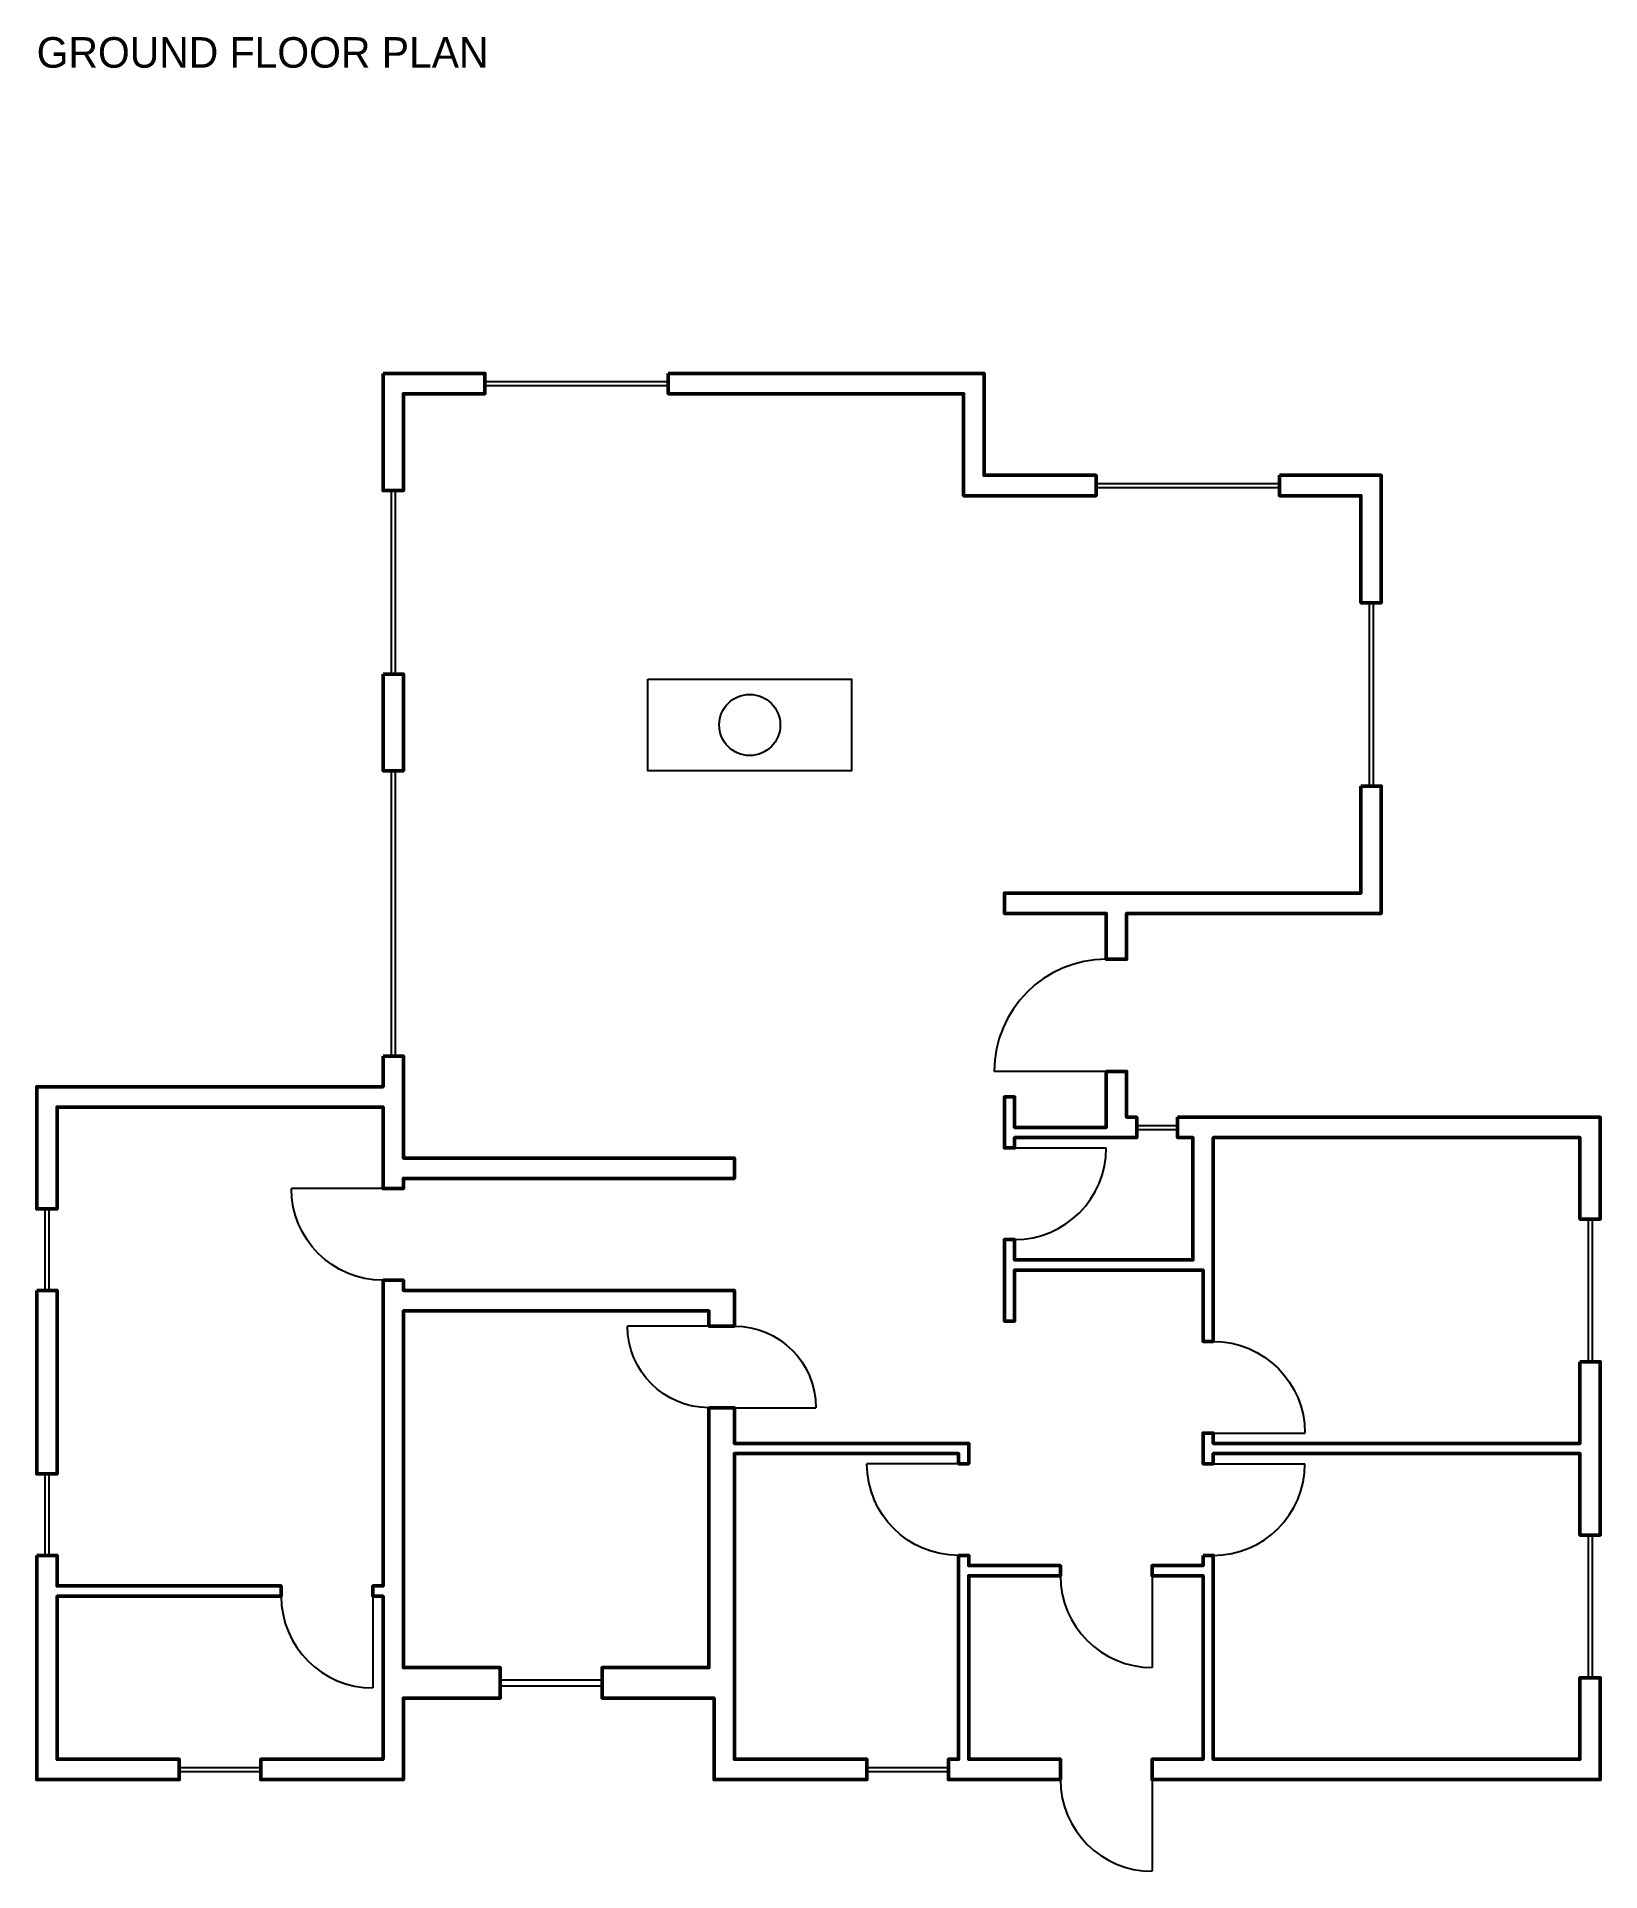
# Model space of a CAD drawing. Header units: millimetres. Extents: x 120000 to 135350, y 285300 to 303304.
import ezdxf

# ---------------------------------------------------------------- set-up
doc = ezdxf.new("R2010")
doc.units = ezdxf.units.MM
doc.linetypes.add('DASHED', pattern=[0.75, 0.5, -0.25])
doc.layers.get('0').update_dxf_attribs({"linetype": 'CONTINUOUS'})
for name, color, linetype in [('A-ANNO-DIMS', 1, 'CONTINUOUS'), ('A-DOOR', 3, 'CONTINUOUS'), ('A-GLAZ', 4, 'CONTINUOUS'), ('I-FURN', 8, 'CONTINUOUS')]:
    doc.layers.add(name, color=color, linetype=linetype)
doc.layers.add('A-WALL', color=7, linetype='CONTINUOUS', lineweight=50)

# ---------------------------------------------------------------- blocks, each defined once
blk = doc.blocks.new('WIN-2L')
for p, q in [((0, 0), (0, 1)), ((1, 0), (1, 1)), ((0, 0.6), (1, 0.6)), ((0, 0.4), (1, 0.4))]:
    blk.add_line(p, q)
blk = doc.blocks.new('DOOR-90')
at = {"color": 0}
blk.add_line((0, 0), (0, 1), dxfattribs=at)
blk.add_arc((0, 0), 1, 0, 90, dxfattribs=at)

msp = doc.modelspace()

# ---------------------------------------------------------------- linework, layer by layer
at = {"layer": 'A-WALL'}
for points in [[(123400, 300000), (124400, 300000), (124400, 299800), (123600, 299800), (123600, 298850), (123400, 298850)], [(126200, 300000), (129300, 300000), (129300, 299000), (130400, 299000), (130400, 298800), (129100, 298800), (129100, 299800), (126200, 299800)], [(132200, 299000), (133200, 299000), (133200, 297750), (133000, 297750), (133000, 298800), (132200, 298800)], [(123400, 297050), (123600, 297050), (123600, 296100), (123400, 296100)], [(133000, 295950), (133200, 295950), (133200, 294700), (130700, 294700), (130700, 294250), (130500, 294250), (130500, 294700), (129500, 294700), (129500, 294900), (133000, 294900)], [(123400, 293300), (123600, 293300), (123600, 292300), (126850, 292300), (126850, 292100), (123600, 292100), (123600, 292000), (123400, 292000), (123400, 292800), (120200, 292800), (120200, 291800), (120000, 291800), (120000, 293000), (123400, 293000)], [(130500, 293150), (130700, 293150), (130700, 292700), (130800, 292700), (130800, 292500), (129600, 292500), (129600, 292400), (129500, 292400), (129500, 292900), (129600, 292900), (129600, 292600), (130500, 292600)], [(131200, 292700), (135350, 292700), (135350, 291700), (135150, 291700), (135150, 292500), (131550, 292500), (131550, 290500), (131450, 290500), (131450, 291200), (129600, 291200), (129600, 290700), (129500, 290700), (129500, 291500), (129600, 291500), (129600, 291300), (131350, 291300), (131350, 292500), (131200, 292500)], [(120000, 291000), (120200, 291000), (120200, 289200), (120000, 289200)], [(123400, 291100), (123600, 291100), (123600, 291000), (126850, 291000), (126850, 290650), (126600, 290650), (126600, 290800), (123600, 290800), (123600, 287300), (124550, 287300), (124550, 287000), (123600, 287000), (123600, 286200), (122200, 286200), (122200, 286400), (123400, 286400), (123400, 288000), (123300, 288000), (123300, 288100), (123400, 288100)], [(135150, 290300), (135350, 290300), (135350, 288600), (135150, 288600), (135150, 289400), (131550, 289400), (131550, 289300), (131450, 289300), (131450, 289600), (131550, 289600), (131550, 289500), (135150, 289500)], [(126600, 289850), (126850, 289850), (126850, 289500), (129150, 289500), (129150, 289300), (129050, 289300), (129050, 289400), (126850, 289400), (126850, 286400), (128150, 286400), (128150, 286200), (126650, 286200), (126650, 287000), (125550, 287000), (125550, 287300), (126600, 287300)], [(120000, 288400), (120200, 288400), (120200, 288100), (122400, 288100), (122400, 288000), (120200, 288000), (120200, 286400), (121400, 286400), (121400, 286200), (120000, 286200)], [(129050, 288400), (129150, 288400), (129150, 288300), (130050, 288300), (130050, 288200), (129150, 288200), (129150, 286400), (130050, 286400), (130050, 286200), (128950, 286200), (128950, 286400), (129050, 286400)], [(131450, 288400), (131550, 288400), (131550, 286400), (135150, 286400), (135150, 287200), (135350, 287200), (135350, 286200), (130950, 286200), (130950, 286400), (131450, 286400), (131450, 288200), (130950, 288200), (130950, 288300), (131450, 288300)]]:
    msp.add_lwpolyline(points, close=True, dxfattribs=at)
at = {"layer": 'I-FURN'}
msp.add_lwpolyline([(126000, 297000), (128000, 297000), (128000, 296100), (126000, 296100)], close=True, dxfattribs=at)
msp.add_circle((127000, 296550), 300, dxfattribs=at)

# ---------------------------------------------------------------- block references
at = {"layer": 'A-DOOR'}
for p, xscale, yscale, rotation in [((130500, 293150), 1100, 1100, 90), ((129600, 292400), 900, 900, -90), ((123400, 292000), -900, 900, 90), ((131550, 289600), -900, 900, -90), ((131550, 289300), 900, 900, -90), ((130950, 288200), 900, 900, -180), ((123300, 288000), 900, 900, -180), ((130950, 286200), 900, 900, -180)]:
    msp.add_blockref('DOOR-90', p, dxfattribs=dict(at, xscale=xscale, yscale=yscale, rotation=rotation))
at = {"layer": 'A-DOOR', "linetype": 'DASHED', "xscale": -800, "yscale": 800, "rotation": 90}
msp.add_blockref('DOOR-90', (126600, 290650), dxfattribs=at)
at = {"layer": 'A-DOOR', "extrusion": (0, 0, -1)}
for p, xscale, yscale, rotation in [((-126850, 289850), 800, 800, 90), ((-129050, 289300), 900, 900, -90)]:
    msp.add_blockref('DOOR-90', p, dxfattribs=dict(at, xscale=xscale, yscale=yscale, rotation=rotation))
at = {"layer": 'A-GLAZ'}
for p, xscale, yscale in [((124400, 300000), 1800, -200), ((130400, 299000), 1800, -200), ((130800, 292700), 400, -200), ((124550, 287300), 1000, -300), ((121400, 286400), 800, -200), ((128150, 286400), 800, -200)]:
    msp.add_blockref('WIN-2L', p, dxfattribs=dict(at, xscale=xscale, yscale=yscale))
at = {"layer": 'A-GLAZ', "yscale": 200, "rotation": -90}
for p, xscale in [((123400, 298850), 1800), ((133000, 297750), 1800), ((123400, 296100), 2800), ((120000, 291800), 800), ((135150, 291700), 1400), ((120000, 289200), 800), ((135150, 288600), 1400)]:
    msp.add_blockref('WIN-2L', p, dxfattribs=dict(at, xscale=xscale))

# ---------------------------------------------------------------- texts
at = {"layer": 'A-ANNO-DIMS'}
msp.add_text('GROUND FLOOR PLAN', height=300, dxfattribs=at).set_placement((120000, 303000))

doc.saveas('drawing.dxf')
